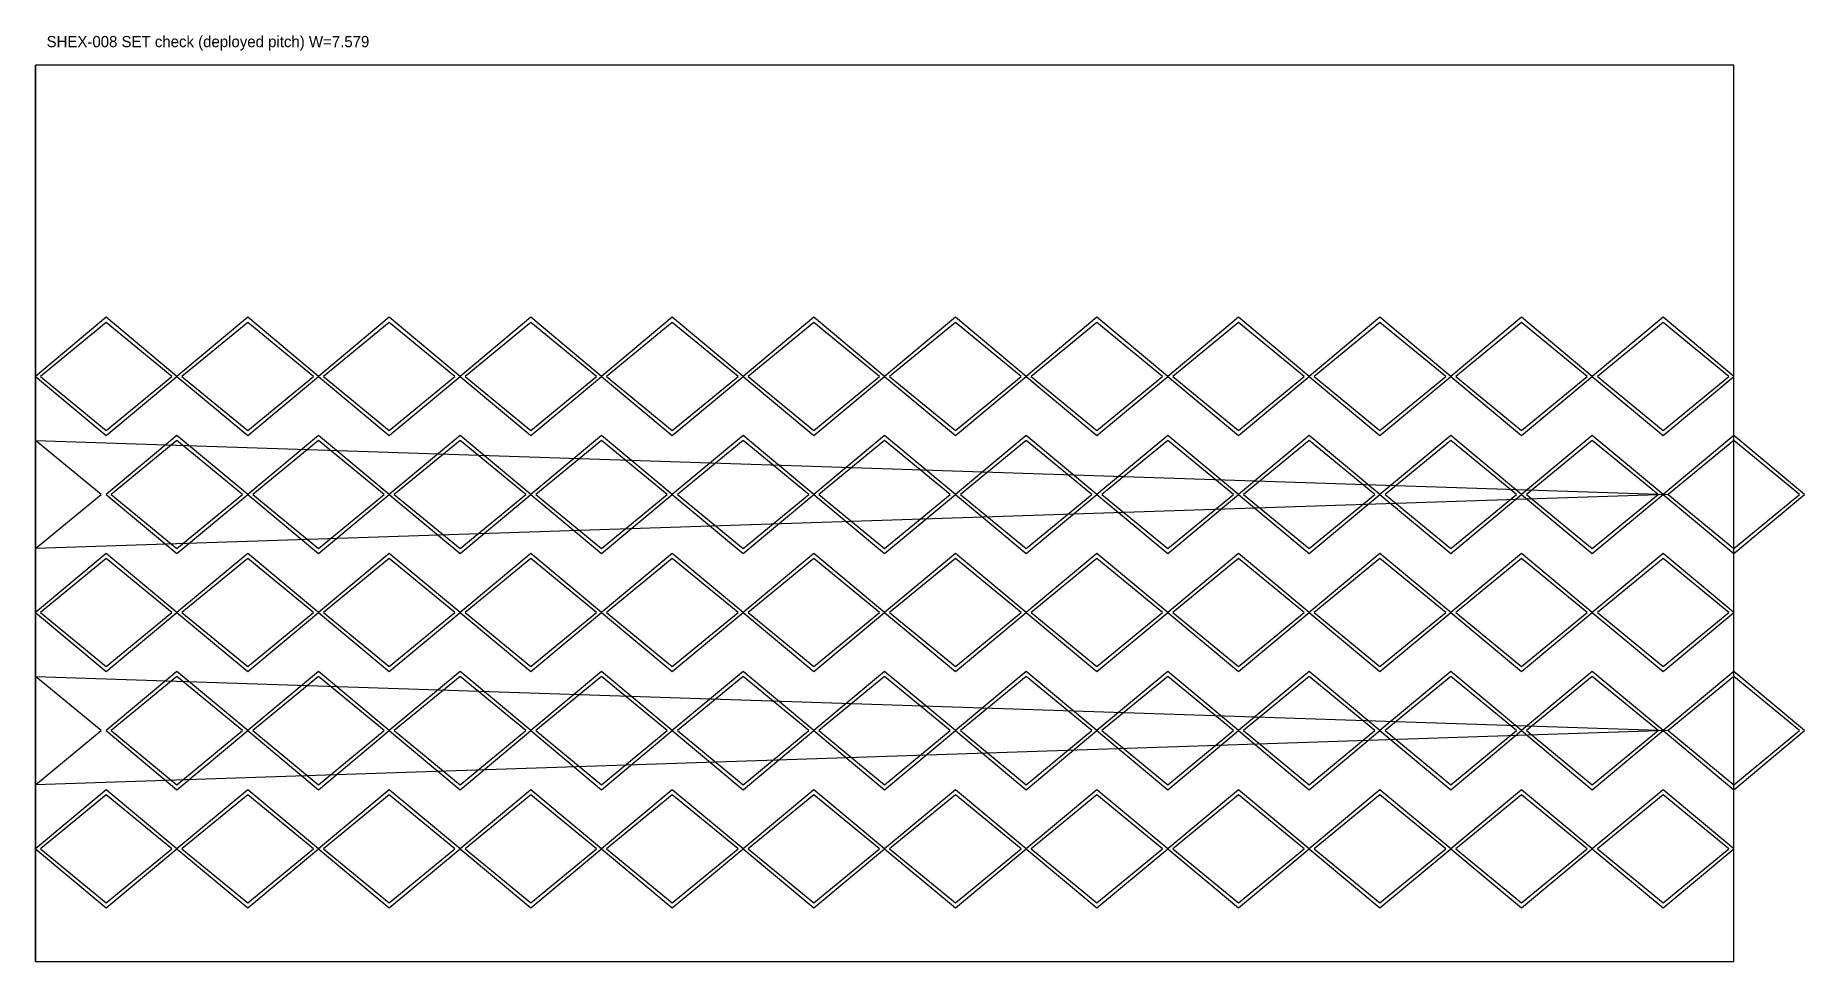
# Model space of a CAD drawing. Header units: metres. Extents: x 0 to 7.89, y 0 to 4.13.
import ezdxf

# ---------------------------------------------------------------- set-up
doc = ezdxf.new("R2010")
doc.units = ezdxf.units.M

msp = doc.modelspace()

# ---------------------------------------------------------------- linework, layer by layer
at = {"layer": 'LASER_KERF'}
for points in [[(0.3158, 2.3704), (0.6091, 2.6114), (0.3158, 2.8523), (0.0225, 2.6114), (0.3158, 2.3704)], [(0.9474, 2.3704), (1.2407, 2.6114), (0.9474, 2.8523), (0.6541, 2.6114), (0.9474, 2.3704)], [(1.579, 2.3704), (1.8723, 2.6114), (1.579, 2.8523), (1.2857, 2.6114), (1.579, 2.3704)], [(2.2106, 2.3704), (2.5039, 2.6114), (2.2106, 2.8523), (1.9173, 2.6114), (2.2106, 2.3704)], [(2.8422, 2.3704), (3.1355, 2.6114), (2.8422, 2.8523), (2.5489, 2.6114), (2.8422, 2.3704)], [(3.4738, 2.3704), (3.767, 2.6114), (3.4738, 2.8523), (3.1805, 2.6114), (3.4738, 2.3704)], [(4.1053, 2.3704), (4.3986, 2.6114), (4.1053, 2.8523), (3.812, 2.6114), (4.1053, 2.3704)], [(4.7369, 2.3704), (5.0302, 2.6114), (4.7369, 2.8523), (4.4436, 2.6114), (4.7369, 2.3704)], [(5.3685, 2.3704), (5.6618, 2.6114), (5.3685, 2.8523), (5.0752, 2.6114), (5.3685, 2.3704)], [(6.0001, 2.3704), (6.2934, 2.6114), (6.0001, 2.8523), (5.7068, 2.6114), (6.0001, 2.3704)], [(6.6317, 2.3704), (6.925, 2.6114), (6.6317, 2.8523), (6.3384, 2.6114), (6.6317, 2.3704)], [(7.2633, 2.3704), (7.5566, 2.6114), (7.2633, 2.8523), (6.97, 2.6114), (7.2633, 2.3704)], [(0, 1.8434), (0.2933, 2.0844), (0, 2.3254), (7.2858, 2.0844), (0, 1.8434)], [(0.6316, 1.8434), (0.9249, 2.0844), (0.6316, 2.3254), (0.3383, 2.0844), (0.6316, 1.8434)], [(1.2632, 1.8434), (1.5565, 2.0844), (1.2632, 2.3254), (0.9699, 2.0844), (1.2632, 1.8434)], [(1.8948, 1.8434), (2.1881, 2.0844), (1.8948, 2.3254), (1.6015, 2.0844), (1.8948, 1.8434)], [(2.5264, 1.8434), (2.8197, 2.0844), (2.5264, 2.3254), (2.2331, 2.0844), (2.5264, 1.8434)], [(3.158, 1.8434), (3.4513, 2.0844), (3.158, 2.3254), (2.8647, 2.0844), (3.158, 1.8434)], [(3.7895, 1.8434), (4.0828, 2.0844), (3.7895, 2.3254), (3.4963, 2.0844), (3.7895, 1.8434)], [(4.4211, 1.8434), (4.7144, 2.0844), (4.4211, 2.3254), (4.1278, 2.0844), (4.4211, 1.8434)], [(5.0527, 1.8434), (5.346, 2.0844), (5.0527, 2.3254), (4.7594, 2.0844), (5.0527, 1.8434)], [(5.6843, 1.8434), (5.9776, 2.0844), (5.6843, 2.3254), (5.391, 2.0844), (5.6843, 1.8434)], [(6.3159, 1.8434), (6.6092, 2.0844), (6.3159, 2.3254), (6.0226, 2.0844), (6.3159, 1.8434)], [(6.9475, 1.8434), (7.2408, 2.0844), (6.9475, 2.3254), (6.6542, 2.0844), (6.9475, 1.8434)], [(7.5791, 1.8434), (7.8724, 2.0844), (7.5791, 2.3254), (7.2858, 2.0844), (7.5791, 1.8434)], [(0.3158, 1.3164), (0.6091, 1.5574), (0.3158, 1.7984), (0.0225, 1.5574), (0.3158, 1.3164)], [(0.9474, 1.3164), (1.2407, 1.5574), (0.9474, 1.7984), (0.6541, 1.5574), (0.9474, 1.3164)], [(1.579, 1.3164), (1.8723, 1.5574), (1.579, 1.7984), (1.2857, 1.5574), (1.579, 1.3164)], [(2.2106, 1.3164), (2.5039, 1.5574), (2.2106, 1.7984), (1.9173, 1.5574), (2.2106, 1.3164)], [(2.8422, 1.3164), (3.1355, 1.5574), (2.8422, 1.7984), (2.5489, 1.5574), (2.8422, 1.3164)], [(3.4738, 1.3164), (3.767, 1.5574), (3.4738, 1.7984), (3.1805, 1.5574), (3.4738, 1.3164)], [(4.1053, 1.3164), (4.3986, 1.5574), (4.1053, 1.7984), (3.812, 1.5574), (4.1053, 1.3164)], [(4.7369, 1.3164), (5.0302, 1.5574), (4.7369, 1.7984), (4.4436, 1.5574), (4.7369, 1.3164)], [(5.3685, 1.3164), (5.6618, 1.5574), (5.3685, 1.7984), (5.0752, 1.5574), (5.3685, 1.3164)], [(6.0001, 1.3164), (6.2934, 1.5574), (6.0001, 1.7984), (5.7068, 1.5574), (6.0001, 1.3164)], [(6.6317, 1.3164), (6.925, 1.5574), (6.6317, 1.7984), (6.3384, 1.5574), (6.6317, 1.3164)], [(7.2633, 1.3164), (7.5566, 1.5574), (7.2633, 1.7984), (6.97, 1.5574), (7.2633, 1.3164)], [(0, 0.7895), (0.2933, 1.0305), (0, 1.2714), (7.2858, 1.0305), (0, 0.7895)], [(0.6316, 0.7895), (0.9249, 1.0305), (0.6316, 1.2714), (0.3383, 1.0305), (0.6316, 0.7895)], [(1.2632, 0.7895), (1.5565, 1.0305), (1.2632, 1.2714), (0.9699, 1.0305), (1.2632, 0.7895)], [(1.8948, 0.7895), (2.1881, 1.0305), (1.8948, 1.2714), (1.6015, 1.0305), (1.8948, 0.7895)], [(2.5264, 0.7895), (2.8197, 1.0305), (2.5264, 1.2714), (2.2331, 1.0305), (2.5264, 0.7895)], [(3.158, 0.7895), (3.4513, 1.0305), (3.158, 1.2714), (2.8647, 1.0305), (3.158, 0.7895)], [(3.7895, 0.7895), (4.0828, 1.0305), (3.7895, 1.2714), (3.4963, 1.0305), (3.7895, 0.7895)], [(4.4211, 0.7895), (4.7144, 1.0305), (4.4211, 1.2714), (4.1278, 1.0305), (4.4211, 0.7895)], [(5.0527, 0.7895), (5.346, 1.0305), (5.0527, 1.2714), (4.7594, 1.0305), (5.0527, 0.7895)], [(5.6843, 0.7895), (5.9776, 1.0305), (5.6843, 1.2714), (5.391, 1.0305), (5.6843, 0.7895)], [(6.3159, 0.7895), (6.6092, 1.0305), (6.3159, 1.2714), (6.0226, 1.0305), (6.3159, 0.7895)], [(6.9475, 0.7895), (7.2408, 1.0305), (6.9475, 1.2714), (6.6542, 1.0305), (6.9475, 0.7895)], [(7.5791, 0.7895), (7.8724, 1.0305), (7.5791, 1.2714), (7.2858, 1.0305), (7.5791, 0.7895)], [(0.3158, 0.2625), (0.6091, 0.5035), (0.3158, 0.7445), (0.0225, 0.5035), (0.3158, 0.2625)], [(0.9474, 0.2625), (1.2407, 0.5035), (0.9474, 0.7445), (0.6541, 0.5035), (0.9474, 0.2625)], [(1.579, 0.2625), (1.8723, 0.5035), (1.579, 0.7445), (1.2857, 0.5035), (1.579, 0.2625)], [(2.2106, 0.2625), (2.5039, 0.5035), (2.2106, 0.7445), (1.9173, 0.5035), (2.2106, 0.2625)], [(2.8422, 0.2625), (3.1355, 0.5035), (2.8422, 0.7445), (2.5489, 0.5035), (2.8422, 0.2625)], [(3.4738, 0.2625), (3.767, 0.5035), (3.4738, 0.7445), (3.1805, 0.5035), (3.4738, 0.2625)], [(4.1053, 0.2625), (4.3986, 0.5035), (4.1053, 0.7445), (3.812, 0.5035), (4.1053, 0.2625)], [(4.7369, 0.2625), (5.0302, 0.5035), (4.7369, 0.7445), (4.4436, 0.5035), (4.7369, 0.2625)], [(5.3685, 0.2625), (5.6618, 0.5035), (5.3685, 0.7445), (5.0752, 0.5035), (5.3685, 0.2625)], [(6.0001, 0.2625), (6.2934, 0.5035), (6.0001, 0.7445), (5.7068, 0.5035), (6.0001, 0.2625)], [(6.6317, 0.2625), (6.925, 0.5035), (6.6317, 0.7445), (6.3384, 0.5035), (6.6317, 0.2625)], [(7.2633, 0.2625), (7.5566, 0.5035), (7.2633, 0.7445), (6.97, 0.5035), (7.2633, 0.2625)]]:
    msp.add_lwpolyline(points, dxfattribs=at)
at = {"layer": 'OUTLINE'}
msp.add_lwpolyline([(0, 0), (7.5791, 0), (7.5791, 4), (0, 4), (0, 0)], dxfattribs=at)
at = {"layer": 'SEAM'}
msp.add_line((0, 0), (0, 4), dxfattribs=at)
at = {"layer": 'STRUT_CENTERLINE'}
for p, q in [((0.3158, 2.8748), (0, 2.6114)), ((0.6316, 2.6114), (0.3158, 2.8748)), ((0.9474, 2.8748), (0.6316, 2.6114)), ((1.2632, 2.6114), (0.9474, 2.8748)), ((1.579, 2.8748), (1.2632, 2.6114)), ((1.8948, 2.6114), (1.579, 2.8748)), ((2.2106, 2.8748), (1.8948, 2.6114)), ((2.5264, 2.6114), (2.2106, 2.8748)), ((2.8422, 2.8748), (2.5264, 2.6114)), ((3.158, 2.6114), (2.8422, 2.8748)), ((3.4738, 2.8748), (3.158, 2.6114)), ((3.7895, 2.6114), (3.4738, 2.8748)), ((4.1053, 2.8748), (3.7895, 2.6114)), ((4.4211, 2.6114), (4.1053, 2.8748)), ((4.7369, 2.8748), (4.4211, 2.6114)), ((5.0527, 2.6114), (4.7369, 2.8748)), ((5.3685, 2.8748), (5.0527, 2.6114)), ((5.6843, 2.6114), (5.3685, 2.8748)), ((6.0001, 2.8748), (5.6843, 2.6114)), ((6.3159, 2.6114), (6.0001, 2.8748)), ((6.6317, 2.8748), (6.3159, 2.6114)), ((6.9475, 2.6114), (6.6317, 2.8748)), ((7.2633, 2.8748), (6.9475, 2.6114)), ((7.5791, 2.6114), (7.2633, 2.8748)), ((0, 2.6114), (0.3158, 2.3479)), ((0.3158, 2.3479), (0.6316, 2.6114)), ((0.6316, 2.6114), (0.9474, 2.3479)), ((0.9474, 2.3479), (1.2632, 2.6114)), ((1.2632, 2.6114), (1.579, 2.3479)), ((1.579, 2.3479), (1.8948, 2.6114)), ((1.8948, 2.6114), (2.2106, 2.3479)), ((2.2106, 2.3479), (2.5264, 2.6114)), ((2.5264, 2.6114), (2.8422, 2.3479)), ((2.8422, 2.3479), (3.158, 2.6114)), ((3.158, 2.6114), (3.4738, 2.3479)), ((3.4738, 2.3479), (3.7895, 2.6114)), ((3.7895, 2.6114), (4.1053, 2.3479)), ((4.1053, 2.3479), (4.4211, 2.6114)), ((4.4211, 2.6114), (4.7369, 2.3479)), ((4.7369, 2.3479), (5.0527, 2.6114)), ((5.0527, 2.6114), (5.3685, 2.3479)), ((5.3685, 2.3479), (5.6843, 2.6114)), ((5.6843, 2.6114), (6.0001, 2.3479)), ((6.0001, 2.3479), (6.3159, 2.6114)), ((6.3159, 2.6114), (6.6317, 2.3479)), ((6.6317, 2.3479), (6.9475, 2.6114)), ((6.9475, 2.6114), (7.2633, 2.3479)), ((7.2633, 2.3479), (7.5791, 2.6114)), ((0.6316, 2.3479), (0.3158, 2.0844)), ((0.9474, 2.0844), (0.6316, 2.3479)), ((1.2632, 2.3479), (0.9474, 2.0844)), ((1.579, 2.0844), (1.2632, 2.3479)), ((1.8948, 2.3479), (1.579, 2.0844)), ((2.2106, 2.0844), (1.8948, 2.3479)), ((2.5264, 2.3479), (2.2106, 2.0844)), ((2.8422, 2.0844), (2.5264, 2.3479)), ((3.158, 2.3479), (2.8422, 2.0844)), ((3.4738, 2.0844), (3.158, 2.3479)), ((3.7895, 2.3479), (3.4738, 2.0844)), ((4.1053, 2.0844), (3.7895, 2.3479)), ((4.4211, 2.3479), (4.1053, 2.0844)), ((4.7369, 2.0844), (4.4211, 2.3479)), ((5.0527, 2.3479), (4.7369, 2.0844)), ((5.3685, 2.0844), (5.0527, 2.3479)), ((5.6843, 2.3479), (5.3685, 2.0844)), ((6.0001, 2.0844), (5.6843, 2.3479)), ((6.3159, 2.3479), (6.0001, 2.0844)), ((6.6317, 2.0844), (6.3159, 2.3479)), ((6.9475, 2.3479), (6.6317, 2.0844)), ((7.2633, 2.0844), (6.9475, 2.3479)), ((7.5791, 2.3479), (7.2633, 2.0844)), ((7.8949, 2.0844), (7.5791, 2.3479)), ((0.3158, 2.0844), (0.6316, 1.8209)), ((0.6316, 1.8209), (0.9474, 2.0844)), ((0.9474, 2.0844), (1.2632, 1.8209)), ((1.2632, 1.8209), (1.579, 2.0844)), ((1.579, 2.0844), (1.8948, 1.8209)), ((1.8948, 1.8209), (2.2106, 2.0844)), ((2.2106, 2.0844), (2.5264, 1.8209)), ((2.5264, 1.8209), (2.8422, 2.0844)), ((2.8422, 2.0844), (3.158, 1.8209)), ((3.158, 1.8209), (3.4738, 2.0844)), ((3.4738, 2.0844), (3.7895, 1.8209)), ((3.7895, 1.8209), (4.1053, 2.0844)), ((4.1053, 2.0844), (4.4211, 1.8209)), ((4.4211, 1.8209), (4.7369, 2.0844)), ((4.7369, 2.0844), (5.0527, 1.8209)), ((5.0527, 1.8209), (5.3685, 2.0844)), ((5.3685, 2.0844), (5.6843, 1.8209)), ((5.6843, 1.8209), (6.0001, 2.0844)), ((6.0001, 2.0844), (6.3159, 1.8209)), ((6.3159, 1.8209), (6.6317, 2.0844)), ((6.6317, 2.0844), (6.9475, 1.8209)), ((6.9475, 1.8209), (7.2633, 2.0844)), ((7.2633, 2.0844), (7.5791, 1.8209)), ((7.5791, 1.8209), (7.8949, 2.0844)), ((0.3158, 1.8209), (0, 1.5574)), ((0.6316, 1.5574), (0.3158, 1.8209)), ((0.9474, 1.8209), (0.6316, 1.5574)), ((1.2632, 1.5574), (0.9474, 1.8209)), ((1.579, 1.8209), (1.2632, 1.5574)), ((1.8948, 1.5574), (1.579, 1.8209)), ((2.2106, 1.8209), (1.8948, 1.5574)), ((2.5264, 1.5574), (2.2106, 1.8209)), ((2.8422, 1.8209), (2.5264, 1.5574)), ((3.158, 1.5574), (2.8422, 1.8209)), ((3.4738, 1.8209), (3.158, 1.5574)), ((3.7895, 1.5574), (3.4738, 1.8209)), ((4.1053, 1.8209), (3.7895, 1.5574)), ((4.4211, 1.5574), (4.1053, 1.8209)), ((4.7369, 1.8209), (4.4211, 1.5574)), ((5.0527, 1.5574), (4.7369, 1.8209)), ((5.3685, 1.8209), (5.0527, 1.5574)), ((5.6843, 1.5574), (5.3685, 1.8209)), ((6.0001, 1.8209), (5.6843, 1.5574)), ((6.3159, 1.5574), (6.0001, 1.8209)), ((6.6317, 1.8209), (6.3159, 1.5574)), ((6.9475, 1.5574), (6.6317, 1.8209)), ((7.2633, 1.8209), (6.9475, 1.5574)), ((7.5791, 1.5574), (7.2633, 1.8209)), ((0, 1.5574), (0.3158, 1.2939)), ((0.3158, 1.2939), (0.6316, 1.5574)), ((0.6316, 1.5574), (0.9474, 1.2939)), ((0.9474, 1.2939), (1.2632, 1.5574)), ((1.2632, 1.5574), (1.579, 1.2939)), ((1.579, 1.2939), (1.8948, 1.5574)), ((1.8948, 1.5574), (2.2106, 1.2939)), ((2.2106, 1.2939), (2.5264, 1.5574)), ((2.5264, 1.5574), (2.8422, 1.2939)), ((2.8422, 1.2939), (3.158, 1.5574)), ((3.158, 1.5574), (3.4738, 1.2939)), ((3.4738, 1.2939), (3.7895, 1.5574)), ((3.7895, 1.5574), (4.1053, 1.2939)), ((4.1053, 1.2939), (4.4211, 1.5574)), ((4.4211, 1.5574), (4.7369, 1.2939)), ((4.7369, 1.2939), (5.0527, 1.5574)), ((5.0527, 1.5574), (5.3685, 1.2939)), ((5.3685, 1.2939), (5.6843, 1.5574)), ((5.6843, 1.5574), (6.0001, 1.2939)), ((6.0001, 1.2939), (6.3159, 1.5574)), ((6.3159, 1.5574), (6.6317, 1.2939)), ((6.6317, 1.2939), (6.9475, 1.5574)), ((6.9475, 1.5574), (7.2633, 1.2939)), ((7.2633, 1.2939), (7.5791, 1.5574)), ((0.6316, 1.2939), (0.3158, 1.0305)), ((0.9474, 1.0305), (0.6316, 1.2939)), ((1.2632, 1.2939), (0.9474, 1.0305)), ((1.579, 1.0305), (1.2632, 1.2939)), ((1.8948, 1.2939), (1.579, 1.0305)), ((2.2106, 1.0305), (1.8948, 1.2939)), ((2.5264, 1.2939), (2.2106, 1.0305)), ((2.8422, 1.0305), (2.5264, 1.2939)), ((3.158, 1.2939), (2.8422, 1.0305)), ((3.4738, 1.0305), (3.158, 1.2939)), ((3.7895, 1.2939), (3.4738, 1.0305)), ((4.1053, 1.0305), (3.7895, 1.2939)), ((4.4211, 1.2939), (4.1053, 1.0305)), ((4.7369, 1.0305), (4.4211, 1.2939)), ((5.0527, 1.2939), (4.7369, 1.0305)), ((5.3685, 1.0305), (5.0527, 1.2939)), ((5.6843, 1.2939), (5.3685, 1.0305)), ((6.0001, 1.0305), (5.6843, 1.2939)), ((6.3159, 1.2939), (6.0001, 1.0305)), ((6.6317, 1.0305), (6.3159, 1.2939)), ((6.9475, 1.2939), (6.6317, 1.0305)), ((7.2633, 1.0305), (6.9475, 1.2939)), ((7.5791, 1.2939), (7.2633, 1.0305)), ((7.8949, 1.0305), (7.5791, 1.2939)), ((0.3158, 1.0305), (0.6316, 0.767)), ((0.6316, 0.767), (0.9474, 1.0305)), ((0.9474, 1.0305), (1.2632, 0.767)), ((1.2632, 0.767), (1.579, 1.0305)), ((1.579, 1.0305), (1.8948, 0.767)), ((1.8948, 0.767), (2.2106, 1.0305)), ((2.2106, 1.0305), (2.5264, 0.767)), ((2.5264, 0.767), (2.8422, 1.0305)), ((2.8422, 1.0305), (3.158, 0.767)), ((3.158, 0.767), (3.4738, 1.0305)), ((3.4738, 1.0305), (3.7895, 0.767)), ((3.7895, 0.767), (4.1053, 1.0305)), ((4.1053, 1.0305), (4.4211, 0.767)), ((4.4211, 0.767), (4.7369, 1.0305)), ((4.7369, 1.0305), (5.0527, 0.767)), ((5.0527, 0.767), (5.3685, 1.0305)), ((5.3685, 1.0305), (5.6843, 0.767)), ((5.6843, 0.767), (6.0001, 1.0305)), ((6.0001, 1.0305), (6.3159, 0.767)), ((6.3159, 0.767), (6.6317, 1.0305)), ((6.6317, 1.0305), (6.9475, 0.767)), ((6.9475, 0.767), (7.2633, 1.0305)), ((7.2633, 1.0305), (7.5791, 0.767)), ((7.5791, 0.767), (7.8949, 1.0305)), ((0.3158, 0.767), (0, 0.5035)), ((0.6316, 0.5035), (0.3158, 0.767)), ((0.9474, 0.767), (0.6316, 0.5035)), ((1.2632, 0.5035), (0.9474, 0.767)), ((1.579, 0.767), (1.2632, 0.5035)), ((1.8948, 0.5035), (1.579, 0.767)), ((2.2106, 0.767), (1.8948, 0.5035)), ((2.5264, 0.5035), (2.2106, 0.767)), ((2.8422, 0.767), (2.5264, 0.5035)), ((3.158, 0.5035), (2.8422, 0.767)), ((3.4738, 0.767), (3.158, 0.5035)), ((3.7895, 0.5035), (3.4738, 0.767)), ((4.1053, 0.767), (3.7895, 0.5035)), ((4.4211, 0.5035), (4.1053, 0.767)), ((4.7369, 0.767), (4.4211, 0.5035)), ((5.0527, 0.5035), (4.7369, 0.767)), ((5.3685, 0.767), (5.0527, 0.5035)), ((5.6843, 0.5035), (5.3685, 0.767)), ((6.0001, 0.767), (5.6843, 0.5035)), ((6.3159, 0.5035), (6.0001, 0.767)), ((6.6317, 0.767), (6.3159, 0.5035)), ((6.9475, 0.5035), (6.6317, 0.767)), ((7.2633, 0.767), (6.9475, 0.5035)), ((7.5791, 0.5035), (7.2633, 0.767)), ((0, 0.5035), (0.3158, 0.24)), ((0.3158, 0.24), (0.6316, 0.5035)), ((0.6316, 0.5035), (0.9474, 0.24)), ((0.9474, 0.24), (1.2632, 0.5035)), ((1.2632, 0.5035), (1.579, 0.24)), ((1.579, 0.24), (1.8948, 0.5035)), ((1.8948, 0.5035), (2.2106, 0.24)), ((2.2106, 0.24), (2.5264, 0.5035)), ((2.5264, 0.5035), (2.8422, 0.24)), ((2.8422, 0.24), (3.158, 0.5035)), ((3.158, 0.5035), (3.4738, 0.24)), ((3.4738, 0.24), (3.7895, 0.5035)), ((3.7895, 0.5035), (4.1053, 0.24)), ((4.1053, 0.24), (4.4211, 0.5035)), ((4.4211, 0.5035), (4.7369, 0.24)), ((4.7369, 0.24), (5.0527, 0.5035)), ((5.0527, 0.5035), (5.3685, 0.24)), ((5.3685, 0.24), (5.6843, 0.5035)), ((5.6843, 0.5035), (6.0001, 0.24)), ((6.0001, 0.24), (6.3159, 0.5035)), ((6.3159, 0.5035), (6.6317, 0.24)), ((6.6317, 0.24), (6.9475, 0.5035)), ((6.9475, 0.5035), (7.2633, 0.24)), ((7.2633, 0.24), (7.5791, 0.5035))]:
    msp.add_line(p, q, dxfattribs=at)

# ---------------------------------------------------------------- texts
at = {"layer": 'TEXT'}
msp.add_text('SHEX-008 SET check (deployed pitch) W=7.579', height=0.05, dxfattribs=at).set_placement((0.05, 4.08))

doc.saveas('drawing.dxf')
